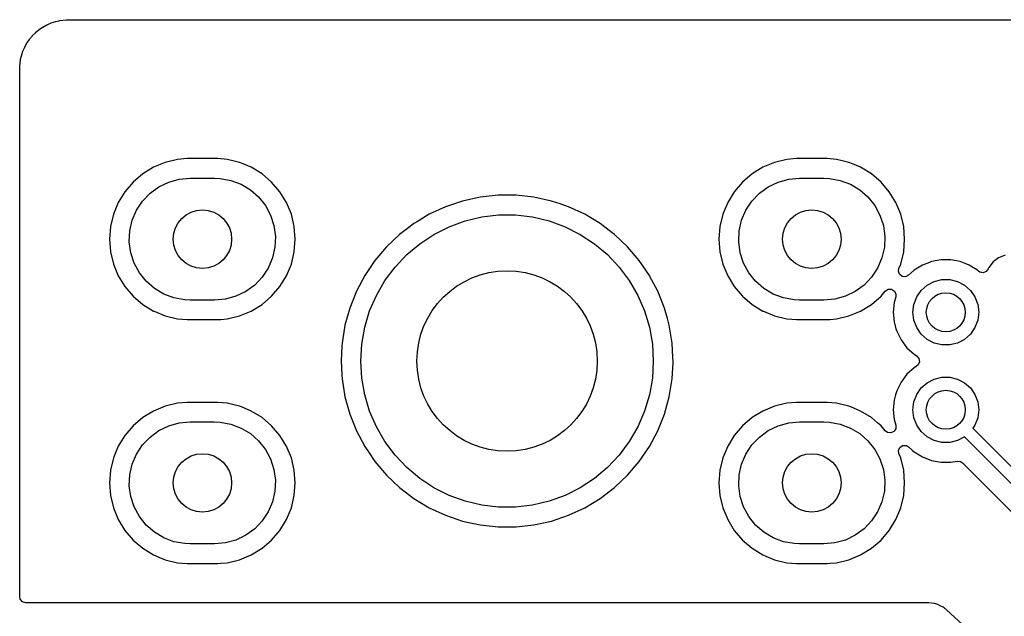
# Model space of a CAD drawing. Extents: x 0.79 to 7.48, y -4.92 to -0.79.
# Drawn here: x 0.787 to 1.583, y -2.844 to -2.362 of the extents above; entities that cross this region are included whole.
import ezdxf

# ---------------------------------------------------------------- set-up
doc = ezdxf.new("R2010")
doc.units = 0
doc.header["$MEASUREMENT"] = 0
doc.layers.add('BLACK', color=7, linetype='CONTINUOUS')

msp = doc.modelspace()

# ---------------------------------------------------------------- linework, layer by layer
at = {"layer": 'BLACK', "linetype": 'CONTINUOUS'}
for p, q in [((0.80335, -2.37012), (0.80596, -2.36829)), ((0.80596, -2.36829), (0.80621, -2.36814)), ((0.80621, -2.36814), (0.80951, -2.36637)), ((0.80951, -2.36637), (0.80963, -2.36632)), ((0.80963, -2.36632), (0.81229, -2.36508)), ((0.81229, -2.36508), (0.81293, -2.36483)), ((0.81293, -2.36483), (0.8166, -2.36372)), ((0.8166, -2.36372), (0.81922, -2.36301)), ((0.81922, -2.36301), (0.82001, -2.36287)), ((0.82001, -2.36287), (0.82498, -2.36238)), ((0.82498, -2.36238), (0.82667, -2.36223)), ((0.82667, -2.36223), (0.82688, -2.36222)), ((0.82688, -2.36222), (2.24145, -2.36222)), ((0.79543, -2.37801), (0.79776, -2.37516)), ((0.79776, -2.37516), (0.79792, -2.37499)), ((0.79792, -2.37499), (0.80019, -2.37272)), ((0.80019, -2.37272), (0.80036, -2.37256)), ((0.80036, -2.37256), (0.80321, -2.37023)), ((0.80321, -2.37023), (0.80335, -2.37012)), ((0.79027, -2.38709), (0.79151, -2.38443)), ((0.79151, -2.38443), (0.79157, -2.38432)), ((0.79157, -2.38432), (0.79334, -2.38101)), ((0.79334, -2.38101), (0.79349, -2.38076)), ((0.79349, -2.38076), (0.7948, -2.3789)), ((0.7948, -2.3789), (0.79531, -2.37816)), ((0.79531, -2.37816), (0.79543, -2.37801)), ((0.78821, -2.39403), (0.78891, -2.3914)), ((0.78891, -2.3914), (0.79003, -2.38773)), ((0.79003, -2.38773), (0.79027, -2.38709)), ((0.78749, -2.40092), (0.7875, -2.40071)), ((0.78749, -2.53937), (0.78749, -2.40092)), ((0.7875, -2.40071), (0.78758, -2.39978)), ((0.78758, -2.39978), (0.78807, -2.39481)), ((0.78807, -2.39481), (0.78821, -2.39403)), ((0.90506, -2.47738), (0.8956, -2.48129)), ((0.915, -2.47499), (0.90506, -2.47738)), ((0.92264, -2.47439), (0.915, -2.47499)), ((0.94744, -2.47439), (0.92264, -2.47439)), ((0.92264, -2.47439), (0.92264, -2.47439)), ((0.95508, -2.47499), (0.94744, -2.47439)), ((0.94744, -2.47439), (0.94744, -2.47439)), ((0.9596, -2.47608), (0.95508, -2.47499)), ((0.95508, -2.47499), (0.95508, -2.47499)), ((0.95508, -2.47499), (0.95508, -2.47499)), ((0.96502, -2.47738), (0.9596, -2.47608)), ((0.96794, -2.47859), (0.96502, -2.47738)), ((0.96502, -2.47738), (0.96502, -2.47738)), ((0.97447, -2.48129), (0.96794, -2.47859)), ((1.39718, -2.47738), (1.38773, -2.48129)), ((1.40713, -2.47499), (1.39718, -2.47738)), ((1.41477, -2.47439), (1.40713, -2.47499)), ((1.43956, -2.47439), (1.41477, -2.47439)), ((1.41477, -2.47439), (1.41477, -2.47439)), ((1.4472, -2.47499), (1.43956, -2.47439)), ((1.43956, -2.47439), (1.43956, -2.47439)), ((1.45173, -2.47608), (1.4472, -2.47499)), ((1.4472, -2.47499), (1.4472, -2.47499)), ((1.4472, -2.47499), (1.4472, -2.47499)), ((1.45715, -2.47738), (1.45173, -2.47608)), ((1.46006, -2.47859), (1.45715, -2.47738)), ((1.45715, -2.47738), (1.45715, -2.47738)), ((1.4666, -2.48129), (1.46006, -2.47859)), ((0.88688, -2.48664), (0.87911, -2.49328)), ((0.8956, -2.48129), (0.88688, -2.48664)), ((0.98319, -2.48664), (0.97447, -2.48129)), ((0.97447, -2.48129), (0.97447, -2.48129)), ((0.97447, -2.48129), (0.97447, -2.48129)), ((0.99097, -2.49328), (0.98319, -2.48664)), ((1.37901, -2.48664), (1.37123, -2.49328)), ((1.38773, -2.48129), (1.37901, -2.48664)), ((1.47532, -2.48664), (1.4666, -2.48129)), ((1.4666, -2.48129), (1.4666, -2.48129)), ((1.4666, -2.48129), (1.4666, -2.48129)), ((1.4831, -2.49328), (1.47532, -2.48664)), ((0.87911, -2.49328), (0.87246, -2.50106)), ((0.89996, -2.49712), (0.9079, -2.4933)), ((0.9079, -2.4933), (0.91641, -2.49095)), ((0.91641, -2.49095), (0.9252, -2.49016)), ((0.9252, -2.49016), (0.94488, -2.49016)), ((0.94488, -2.49016), (0.94929, -2.49036)), ((0.94929, -2.49036), (0.95797, -2.49193)), ((0.95797, -2.49193), (0.96623, -2.49503)), ((0.96623, -2.49503), (0.97381, -2.49956)), ((0.99762, -2.50106), (0.99097, -2.49328)), ((1.37123, -2.49328), (1.36459, -2.50106)), ((1.39208, -2.49712), (1.40003, -2.4933)), ((1.40003, -2.4933), (1.40854, -2.49095)), ((1.40854, -2.49095), (1.41732, -2.49016)), ((1.41732, -2.49016), (1.43701, -2.49016)), ((1.43701, -2.49016), (1.44142, -2.49036)), ((1.44142, -2.49036), (1.4501, -2.49193)), ((1.4501, -2.49193), (1.45836, -2.49503)), ((1.45836, -2.49503), (1.46593, -2.49956)), ((1.48974, -2.50106), (1.4831, -2.49328)), ((0.87246, -2.50106), (0.86712, -2.50978)), ((0.88672, -2.50869), (0.89282, -2.50231)), ((0.89282, -2.50231), (0.89996, -2.49712)), ((0.97381, -2.49956), (0.98045, -2.50536)), ((1.00296, -2.50978), (0.99762, -2.50106)), ((1.17384, -2.50392), (1.15941, -2.50549)), ((1.18836, -2.50392), (1.17384, -2.50392)), ((1.17384, -2.50392), (1.17384, -2.50392)), ((1.20279, -2.50549), (1.18836, -2.50392)), ((1.18836, -2.50392), (1.18836, -2.50392)), ((1.36459, -2.50106), (1.35925, -2.50978)), ((1.37885, -2.50869), (1.38494, -2.50231)), ((1.38494, -2.50231), (1.39208, -2.49712)), ((1.46593, -2.49956), (1.47258, -2.50536)), ((1.49508, -2.50978), (1.48974, -2.50106)), ((0.86712, -2.50978), (0.86321, -2.51923)), ((0.88186, -2.51605), (0.88672, -2.50869)), ((0.98045, -2.50536), (0.98595, -2.51226)), ((0.98595, -2.51226), (0.99013, -2.52003)), ((1.00687, -2.51923), (1.00296, -2.50978)), ((1.1346, -2.51219), (1.13148, -2.51324)), ((1.14523, -2.50861), (1.1346, -2.51219)), ((1.15941, -2.50549), (1.14523, -2.50861)), ((1.21697, -2.50861), (1.20279, -2.50549)), ((1.22402, -2.51098), (1.21697, -2.50861)), ((1.23073, -2.51324), (1.22402, -2.51098)), ((1.35925, -2.50978), (1.35533, -2.51923)), ((1.37399, -2.51605), (1.37885, -2.50869)), ((1.47258, -2.50536), (1.47808, -2.51226)), ((1.47808, -2.51226), (1.48226, -2.52003)), ((1.499, -2.51923), (1.49508, -2.50978)), ((0.86321, -2.51923), (0.86082, -2.52917)), ((0.87839, -2.52416), (0.88186, -2.51605)), ((0.99013, -2.52003), (0.99286, -2.52842)), ((1.00926, -2.52917), (1.00687, -2.51923)), ((1.1183, -2.51934), (1.10927, -2.52477)), ((1.13148, -2.51324), (1.1183, -2.51934)), ((1.1183, -2.51934), (1.1183, -2.51934)), ((1.13148, -2.51324), (1.13148, -2.51324)), ((1.13148, -2.51324), (1.13148, -2.51324)), ((1.16059, -2.52148), (1.17423, -2.51988)), ((1.17423, -2.51988), (1.18797, -2.51988)), ((1.18797, -2.51988), (1.20161, -2.52148)), ((1.2439, -2.51934), (1.23073, -2.51324)), ((1.23073, -2.51324), (1.23073, -2.51324)), ((1.23073, -2.51324), (1.23073, -2.51324)), ((1.25634, -2.52682), (1.2439, -2.51934)), ((1.2439, -2.51934), (1.2439, -2.51934)), ((1.2439, -2.51934), (1.2439, -2.51934)), ((1.2439, -2.51934), (1.2439, -2.51934)), ((1.35533, -2.51923), (1.35294, -2.52917)), ((1.37052, -2.52416), (1.37399, -2.51605)), ((1.48226, -2.52003), (1.48499, -2.52842)), ((1.50139, -2.52917), (1.499, -2.51923)), ((0.87643, -2.53276), (0.87839, -2.52416)), ((0.99286, -2.52842), (0.99404, -2.53716)), ((1.10586, -2.52682), (1.10276, -2.52918)), ((1.10927, -2.52477), (1.10586, -2.52682)), ((1.13432, -2.52934), (1.14723, -2.52465)), ((1.14723, -2.52465), (1.16059, -2.52148)), ((1.20161, -2.52148), (1.21498, -2.52465)), ((1.21498, -2.52465), (1.22788, -2.52934)), ((1.26608, -2.53422), (1.25634, -2.52682)), ((1.36856, -2.53276), (1.37052, -2.52416)), ((1.48499, -2.52842), (1.48617, -2.53716)), ((0.86082, -2.52917), (0.86002, -2.53937)), ((0.87603, -2.54158), (0.87643, -2.53276)), ((1.01006, -2.53937), (1.00926, -2.52917)), ((1.0943, -2.53561), (1.08376, -2.54559)), ((1.10276, -2.52918), (1.0943, -2.53561)), ((1.0943, -2.53561), (1.0943, -2.53561)), ((1.11057, -2.54306), (1.12205, -2.53551)), ((1.12205, -2.53551), (1.13432, -2.52934)), ((1.22788, -2.52934), (1.24016, -2.53551)), ((1.24016, -2.53551), (1.25163, -2.54306)), ((1.26685, -2.53481), (1.26608, -2.53422)), ((1.2679, -2.53561), (1.26685, -2.53481)), ((1.27844, -2.54559), (1.2679, -2.53561)), ((1.35294, -2.52917), (1.35214, -2.53937)), ((1.36816, -2.54158), (1.36856, -2.53276)), ((1.50219, -2.53937), (1.50139, -2.52917)), ((0.7875, -2.6378), (0.78749, -2.53937)), ((0.86002, -2.53937), (0.86082, -2.54957)), ((0.87722, -2.55032), (0.87603, -2.54158)), ((0.99404, -2.53716), (0.99365, -2.54598)), ((1.00926, -2.54957), (1.01006, -2.53937)), ((1.10005, -2.55188), (1.11057, -2.54306)), ((1.25163, -2.54306), (1.26215, -2.55188)), ((1.35214, -2.53937), (1.35294, -2.54957)), ((1.36934, -2.55032), (1.36816, -2.54158)), ((1.48617, -2.53716), (1.48578, -2.54598)), ((1.50139, -2.54957), (1.50219, -2.53937)), ((0.86082, -2.54957), (0.86321, -2.55951)), ((0.87994, -2.55871), (0.87722, -2.55032)), ((0.99365, -2.54598), (0.99169, -2.55458)), ((1.00687, -2.55951), (1.00926, -2.54957)), ((1.08376, -2.54559), (1.07437, -2.55666)), ((1.09062, -2.56188), (1.10005, -2.55188)), ((1.26215, -2.55188), (1.27158, -2.56188)), ((1.28784, -2.55666), (1.27844, -2.54559)), ((1.35294, -2.54957), (1.35533, -2.55951)), ((1.37207, -2.55871), (1.36934, -2.55032)), ((1.48578, -2.54598), (1.48381, -2.55458)), ((1.499, -2.55951), (1.50139, -2.54957)), ((1.58337, -2.55242), (1.57807, -2.5544)), ((0.86321, -2.55951), (0.86712, -2.56896)), ((0.88413, -2.56648), (0.87994, -2.55871)), ((0.99169, -2.55458), (0.98822, -2.56269)), ((1.00296, -2.56896), (1.00687, -2.55951)), ((1.07437, -2.55666), (1.06622, -2.56867)), ((1.29599, -2.56867), (1.28784, -2.55666)), ((1.35533, -2.55951), (1.35925, -2.56896)), ((1.37625, -2.56648), (1.37207, -2.55871)), ((1.48381, -2.55458), (1.48034, -2.56269)), ((1.4975, -2.56312), (1.499, -2.55951)), ((1.51648, -2.56036), (1.50981, -2.56449)), ((1.52223, -2.55813), (1.51648, -2.56036)), ((1.51648, -2.56036), (1.51648, -2.56036)), ((1.5238, -2.55752), (1.52223, -2.55813)), ((1.52844, -2.55666), (1.5238, -2.55752)), ((1.5238, -2.55752), (1.5238, -2.55752)), ((1.5238, -2.55752), (1.5238, -2.55752)), ((1.53151, -2.55608), (1.52844, -2.55666)), ((1.53936, -2.55608), (1.53151, -2.55608)), ((1.54396, -2.55694), (1.53936, -2.55608)), ((1.54707, -2.55752), (1.54396, -2.55694)), ((1.55116, -2.55911), (1.54707, -2.55752)), ((1.54707, -2.55752), (1.54707, -2.55752)), ((1.55439, -2.56036), (1.55116, -2.55911)), ((1.55787, -2.56251), (1.55439, -2.56036)), ((1.55439, -2.56036), (1.55439, -2.56036)), ((1.57354, -2.55779), (1.57014, -2.56232)), ((1.57807, -2.5544), (1.57354, -2.55779)), ((1.57354, -2.55779), (1.57354, -2.55779)), ((1.57807, -2.5544), (1.57807, -2.5544)), ((0.88963, -2.57338), (0.88413, -2.56648)), ((0.98822, -2.56269), (0.98336, -2.57005)), ((1.08242, -2.57289), (1.09062, -2.56188)), ((1.27158, -2.56188), (1.27978, -2.57289)), ((1.38175, -2.57338), (1.37625, -2.56648)), ((1.48034, -2.56269), (1.47548, -2.57005)), ((1.49713, -2.56511), (1.4975, -2.56312)), ((1.49798, -2.56773), (1.49713, -2.56511)), ((1.5001, -2.56948), (1.49798, -2.56773)), ((1.50981, -2.56449), (1.5053, -2.56859)), ((1.56106, -2.56449), (1.55787, -2.56251)), ((1.56163, -2.56501), (1.56106, -2.56449)), ((1.5619, -2.56525), (1.56163, -2.56501)), ((1.56284, -2.56593), (1.5619, -2.56525)), ((1.56553, -2.56651), (1.56284, -2.56593)), ((1.56811, -2.56555), (1.56553, -2.56651)), ((1.56976, -2.56335), (1.56811, -2.56555)), ((1.57014, -2.56232), (1.56976, -2.56335)), ((1.57014, -2.56232), (1.57014, -2.56232)), ((0.86712, -2.56896), (0.86712, -2.56896)), ((0.86712, -2.56896), (0.86712, -2.56896)), ((0.86712, -2.56896), (0.87246, -2.57768)), ((0.89627, -2.57918), (0.88963, -2.57338)), ((0.98336, -2.57005), (0.97726, -2.57643)), ((0.99762, -2.57768), (1.00296, -2.56896)), ((1.06622, -2.56867), (1.05942, -2.5815)), ((1.06622, -2.56867), (1.06622, -2.56867)), ((1.07556, -2.58479), (1.08242, -2.57289)), ((1.27978, -2.57289), (1.28665, -2.58479)), ((1.29649, -2.56962), (1.29599, -2.56867)), ((1.29599, -2.56867), (1.29599, -2.56867)), ((1.29599, -2.56867), (1.29599, -2.56867)), ((1.30279, -2.5815), (1.29649, -2.56962)), ((1.35925, -2.56896), (1.35925, -2.56896)), ((1.35925, -2.56896), (1.35925, -2.56896)), ((1.35925, -2.56896), (1.36459, -2.57768)), ((1.3884, -2.57918), (1.38175, -2.57338)), ((1.47548, -2.57005), (1.46939, -2.57643)), ((1.50283, -2.5698), (1.5001, -2.56948)), ((1.5053, -2.56859), (1.50283, -2.5698)), ((1.52034, -2.57655), (1.52601, -2.57358)), ((1.52601, -2.57358), (1.53223, -2.57204)), ((1.53223, -2.57204), (1.53864, -2.57204)), ((1.53864, -2.57204), (1.54486, -2.57358)), ((1.54486, -2.57358), (1.55053, -2.57655)), ((0.87246, -2.57768), (0.87911, -2.58546)), ((0.90384, -2.58371), (0.89627, -2.57918)), ((0.9121, -2.58681), (0.90384, -2.58371)), ((0.97012, -2.58162), (0.96217, -2.58544)), ((0.97726, -2.57643), (0.97012, -2.58162)), ((0.99097, -2.58546), (0.99762, -2.57768)), ((1.05942, -2.5815), (1.05405, -2.59499)), ((1.05942, -2.5815), (1.05942, -2.5815)), ((1.30816, -2.59499), (1.30279, -2.5815)), ((1.36459, -2.57768), (1.37123, -2.58546)), ((1.39597, -2.58371), (1.3884, -2.57918)), ((1.40423, -2.58681), (1.39597, -2.58371)), ((1.46225, -2.58162), (1.4543, -2.58544)), ((1.46939, -2.57643), (1.46225, -2.58162)), ((1.4831, -2.58546), (1.48656, -2.5814)), ((1.48656, -2.5814), (1.48887, -2.5799)), ((1.48887, -2.5799), (1.49162, -2.57988)), ((1.49162, -2.57988), (1.49394, -2.58135)), ((1.49394, -2.58135), (1.4951, -2.58384)), ((1.4951, -2.58384), (1.49497, -2.58591)), ((1.5119, -2.58608), (1.51554, -2.5808)), ((1.51554, -2.5808), (1.52034, -2.57655)), ((1.55053, -2.57655), (1.55532, -2.5808)), ((1.55532, -2.5808), (1.55896, -2.58608)), ((0.87911, -2.58546), (0.88688, -2.5921)), ((0.88688, -2.5921), (0.8956, -2.59745)), ((0.92078, -2.58838), (0.9121, -2.58681)), ((0.9252, -2.58858), (0.92078, -2.58838)), ((0.94488, -2.58858), (0.9252, -2.58858)), ((0.95367, -2.58779), (0.94488, -2.58858)), ((0.96217, -2.58544), (0.95367, -2.58779)), ((0.97447, -2.59745), (0.98319, -2.5921)), ((0.98319, -2.5921), (0.99097, -2.58546)), ((1.07012, -2.5974), (1.07556, -2.58479)), ((1.28665, -2.58479), (1.29209, -2.5974)), ((1.37123, -2.58546), (1.37901, -2.5921)), ((1.37901, -2.5921), (1.38773, -2.59745)), ((1.41291, -2.58838), (1.40423, -2.58681)), ((1.41732, -2.58858), (1.41291, -2.58838)), ((1.43701, -2.58858), (1.41732, -2.58858)), ((1.4458, -2.58779), (1.43701, -2.58858)), ((1.4543, -2.58544), (1.4458, -2.58779)), ((1.4666, -2.59745), (1.47532, -2.5921)), ((1.47532, -2.5921), (1.4831, -2.58546)), ((1.49363, -2.59061), (1.49291, -2.59843)), ((1.49497, -2.58591), (1.49363, -2.59061)), ((1.50886, -2.59843), (1.50963, -2.59207)), ((1.50963, -2.59207), (1.5119, -2.58608)), ((1.55896, -2.58608), (1.56124, -2.59207)), ((1.56124, -2.59207), (1.56201, -2.59843)), ((0.8956, -2.59745), (0.8956, -2.59745)), ((0.8956, -2.59745), (0.8956, -2.59745)), ((0.8956, -2.59745), (0.89607, -2.59764)), ((0.89607, -2.59764), (0.90506, -2.60136)), ((0.96502, -2.60136), (0.97447, -2.59745)), ((1.05405, -2.59499), (1.05016, -2.60897)), ((1.05405, -2.59499), (1.05405, -2.59499)), ((1.06618, -2.61056), (1.07012, -2.5974)), ((1.29209, -2.5974), (1.29603, -2.61056)), ((1.31053, -2.60354), (1.30816, -2.59499)), ((1.30816, -2.59499), (1.30816, -2.59499)), ((1.30816, -2.59499), (1.30816, -2.59499)), ((1.30816, -2.59499), (1.30816, -2.59499)), ((1.38773, -2.59745), (1.38773, -2.59745)), ((1.38773, -2.59745), (1.38773, -2.59745)), ((1.38773, -2.59745), (1.38819, -2.59764)), ((1.38819, -2.59764), (1.39718, -2.60136)), ((1.45715, -2.60136), (1.4666, -2.59745)), ((1.49291, -2.59843), (1.49291, -2.59843)), ((1.49291, -2.59843), (1.49363, -2.60624)), ((1.50963, -2.60478), (1.50886, -2.59843)), ((1.56201, -2.59843), (1.56124, -2.60478)), ((0.90506, -2.60136), (0.915, -2.60375)), ((0.915, -2.60375), (0.91882, -2.60405)), ((0.91882, -2.60405), (0.92264, -2.60435)), ((0.92264, -2.60435), (0.92264, -2.60435)), ((0.92264, -2.60435), (0.94744, -2.60435)), ((0.94744, -2.60435), (0.94998, -2.60415)), ((0.94998, -2.60415), (0.95508, -2.60375)), ((0.95508, -2.60375), (0.96502, -2.60136)), ((1.31204, -2.60897), (1.31053, -2.60354)), ((1.39718, -2.60136), (1.40713, -2.60375)), ((1.40713, -2.60375), (1.41095, -2.60405)), ((1.41095, -2.60405), (1.41477, -2.60435)), ((1.41477, -2.60435), (1.41477, -2.60435)), ((1.41477, -2.60435), (1.43956, -2.60435)), ((1.43956, -2.60435), (1.44211, -2.60415)), ((1.44211, -2.60415), (1.4472, -2.60375)), ((1.4472, -2.60375), (1.45715, -2.60136)), ((1.49363, -2.60624), (1.49363, -2.60624)), ((1.49363, -2.60624), (1.49363, -2.60624)), ((1.49363, -2.60624), (1.49519, -2.61171)), ((1.5119, -2.61078), (1.50963, -2.60478)), ((1.56124, -2.60478), (1.55896, -2.61078)), ((1.05016, -2.60897), (1.04781, -2.6233)), ((1.05016, -2.60897), (1.05016, -2.60897)), ((1.06379, -2.62408), (1.06618, -2.61056)), ((1.29603, -2.61056), (1.29841, -2.62408)), ((1.31439, -2.62329), (1.31204, -2.60897)), ((1.31204, -2.60897), (1.31204, -2.60897)), ((1.31204, -2.60897), (1.31204, -2.60897)), ((1.49519, -2.61171), (1.49578, -2.61379)), ((1.49578, -2.61379), (1.49928, -2.62081)), ((1.51554, -2.61605), (1.5119, -2.61078)), ((1.52034, -2.6203), (1.51554, -2.61605)), ((1.55532, -2.61605), (1.55053, -2.6203)), ((1.55896, -2.61078), (1.55532, -2.61605)), ((1.04781, -2.6233), (1.04769, -2.62563)), ((1.04781, -2.6233), (1.04781, -2.6233)), ((1.04781, -2.6233), (1.04781, -2.6233)), ((1.06299, -2.6378), (1.06379, -2.62408)), ((1.29841, -2.62408), (1.29921, -2.6378)), ((1.31439, -2.6233), (1.31439, -2.62329)), ((1.31502, -2.63496), (1.31439, -2.6233)), ((1.49928, -2.62081), (1.49928, -2.62081)), ((1.49928, -2.62081), (1.50401, -2.62707)), ((1.52601, -2.62327), (1.52034, -2.6203)), ((1.53223, -2.62481), (1.52601, -2.62327)), ((1.54486, -2.62327), (1.53864, -2.62481)), ((1.55053, -2.6203), (1.54486, -2.62327)), ((1.04769, -2.62563), (1.04703, -2.6378)), ((1.50401, -2.62707), (1.50981, -2.63236)), ((1.53864, -2.62481), (1.53223, -2.62481)), ((0.78751, -2.73622), (0.7875, -2.6378)), ((1.04703, -2.6378), (1.04703, -2.6378)), ((1.04703, -2.6378), (1.04732, -2.64313)), ((1.06379, -2.65151), (1.06299, -2.6378)), ((1.29921, -2.6378), (1.29841, -2.65151)), ((1.31439, -2.65229), (1.31511, -2.63894)), ((1.31518, -2.6378), (1.31502, -2.63496)), ((1.31511, -2.63894), (1.31518, -2.6378)), ((1.31518, -2.6378), (1.31518, -2.6378)), ((1.50981, -2.63236), (1.50981, -2.63236)), ((1.50981, -2.63236), (1.51188, -2.63364)), ((1.51188, -2.63364), (1.51372, -2.63569)), ((1.51415, -2.63841), (1.51305, -2.64093)), ((1.51372, -2.63569), (1.51415, -2.63841)), ((1.04732, -2.64313), (1.04764, -2.6491)), ((1.50981, -2.64323), (1.50401, -2.64852)), ((1.51188, -2.64195), (1.50981, -2.64323)), ((1.50981, -2.64323), (1.50981, -2.64323)), ((1.51305, -2.64093), (1.51188, -2.64195)), ((1.04764, -2.6491), (1.04781, -2.65229)), ((1.04781, -2.65229), (1.04781, -2.65229)), ((1.04781, -2.65229), (1.05016, -2.66662)), ((1.06618, -2.66503), (1.06379, -2.65151)), ((1.29841, -2.65151), (1.29603, -2.66503)), ((1.31335, -2.65867), (1.31439, -2.65229)), ((1.31439, -2.65229), (1.31439, -2.65229)), ((1.31439, -2.65229), (1.31439, -2.65229)), ((1.49928, -2.65478), (1.49578, -2.6618)), ((1.50401, -2.64852), (1.49928, -2.65478)), ((1.49928, -2.65478), (1.49928, -2.65478)), ((1.51554, -2.65954), (1.52034, -2.65529)), ((1.52034, -2.65529), (1.52601, -2.65232)), ((1.52601, -2.65232), (1.53223, -2.65078)), ((1.53223, -2.65078), (1.53864, -2.65078)), ((1.53864, -2.65078), (1.54486, -2.65232)), ((1.54486, -2.65232), (1.55053, -2.65529)), ((1.55053, -2.65529), (1.55532, -2.65954)), ((1.31204, -2.66662), (1.31335, -2.65867)), ((1.49578, -2.6618), (1.49482, -2.6652)), ((1.5119, -2.66482), (1.51554, -2.65954)), ((1.55532, -2.65954), (1.55896, -2.66482)), ((0.92264, -2.67124), (0.915, -2.67184)), ((0.94744, -2.67124), (0.92264, -2.67124)), ((0.92264, -2.67124), (0.92264, -2.67124)), ((0.95508, -2.67184), (0.94744, -2.67124)), ((0.94744, -2.67124), (0.94744, -2.67124)), ((1.05016, -2.66662), (1.05016, -2.66662)), ((1.05016, -2.66662), (1.05405, -2.6806)), ((1.07012, -2.67819), (1.06618, -2.66503)), ((1.29603, -2.66503), (1.29209, -2.67819)), ((1.30816, -2.68061), (1.31204, -2.66662)), ((1.41477, -2.67124), (1.40713, -2.67184)), ((1.43956, -2.67124), (1.41477, -2.67124)), ((1.41477, -2.67124), (1.41477, -2.67124)), ((1.4472, -2.67184), (1.43956, -2.67124)), ((1.43956, -2.67124), (1.43956, -2.67124)), ((1.49363, -2.66935), (1.49291, -2.67717)), ((1.4939, -2.66843), (1.49363, -2.66935)), ((1.49482, -2.6652), (1.4939, -2.66843)), ((1.50886, -2.67717), (1.50963, -2.67081)), ((1.50963, -2.67081), (1.5119, -2.66482)), ((1.55896, -2.66482), (1.56124, -2.67081)), ((1.56124, -2.67081), (1.56201, -2.67717)), ((0.8956, -2.67814), (0.88688, -2.68349)), ((0.90506, -2.67423), (0.8956, -2.67814)), ((0.915, -2.67184), (0.90506, -2.67423)), ((0.95937, -2.67287), (0.95508, -2.67184)), ((0.95508, -2.67184), (0.95508, -2.67184)), ((0.95508, -2.67184), (0.95508, -2.67184)), ((0.96502, -2.67423), (0.95937, -2.67287)), ((0.96657, -2.67487), (0.96502, -2.67423)), ((0.96502, -2.67423), (0.96502, -2.67423)), ((0.97447, -2.67814), (0.96657, -2.67487)), ((0.98319, -2.68349), (0.97447, -2.67814)), ((0.97447, -2.67814), (0.97447, -2.67814)), ((0.97447, -2.67814), (0.97447, -2.67814)), ((1.07556, -2.6908), (1.07012, -2.67819)), ((1.29209, -2.67819), (1.28665, -2.6908)), ((1.38773, -2.67814), (1.37901, -2.68349)), ((1.39718, -2.67423), (1.38773, -2.67814)), ((1.40713, -2.67184), (1.39718, -2.67423)), ((1.45149, -2.67287), (1.4472, -2.67184)), ((1.4472, -2.67184), (1.4472, -2.67184)), ((1.4472, -2.67184), (1.4472, -2.67184)), ((1.45715, -2.67423), (1.45149, -2.67287)), ((1.45869, -2.67487), (1.45715, -2.67423)), ((1.45715, -2.67423), (1.45715, -2.67423)), ((1.4666, -2.67814), (1.45869, -2.67487)), ((1.47532, -2.68349), (1.4666, -2.67814)), ((1.49291, -2.67717), (1.49291, -2.67717)), ((1.49291, -2.67717), (1.49363, -2.68498)), ((1.50963, -2.68353), (1.50886, -2.67717)), ((1.56201, -2.67717), (1.56124, -2.68353)), ((0.88688, -2.68349), (0.87911, -2.69013)), ((0.91641, -2.6878), (0.9252, -2.68701)), ((0.9252, -2.68701), (0.94488, -2.68701)), ((0.94488, -2.68701), (0.94929, -2.68721)), ((0.94929, -2.68721), (0.95797, -2.68878)), ((0.99097, -2.69013), (0.98319, -2.68349)), ((1.05405, -2.6806), (1.05405, -2.68061)), ((1.05405, -2.68061), (1.05405, -2.68061)), ((1.05405, -2.68061), (1.05405, -2.68061)), ((1.05405, -2.68061), (1.05465, -2.68211)), ((1.05465, -2.68211), (1.05942, -2.69409)), ((1.30279, -2.69409), (1.30816, -2.68061)), ((1.37901, -2.68349), (1.37123, -2.69013)), ((1.40854, -2.6878), (1.41732, -2.68701)), ((1.41732, -2.68701), (1.43701, -2.68701)), ((1.43701, -2.68701), (1.44142, -2.68721)), ((1.44142, -2.68721), (1.4501, -2.68878)), ((1.48024, -2.68769), (1.47532, -2.68349)), ((1.4831, -2.69013), (1.48024, -2.68769)), ((1.49363, -2.68498), (1.49497, -2.68968)), ((1.5119, -2.68952), (1.50963, -2.68353)), ((1.56124, -2.68353), (1.55896, -2.68952)), ((0.87911, -2.69013), (0.87246, -2.69791)), ((0.89282, -2.69916), (0.89996, -2.69397)), ((0.89996, -2.69397), (0.9079, -2.69015)), ((0.9079, -2.69015), (0.91641, -2.6878)), ((0.95797, -2.68878), (0.96623, -2.69188)), ((0.96623, -2.69188), (0.97381, -2.69641)), ((0.99762, -2.69791), (0.99097, -2.69013)), ((1.05942, -2.69409), (1.05942, -2.69409)), ((1.05942, -2.69409), (1.06622, -2.70692)), ((1.08242, -2.7027), (1.07556, -2.6908)), ((1.28665, -2.6908), (1.27978, -2.7027)), ((1.29599, -2.70692), (1.30279, -2.69409)), ((1.37123, -2.69013), (1.36459, -2.69791)), ((1.38494, -2.69916), (1.39208, -2.69397)), ((1.39208, -2.69397), (1.40003, -2.69015)), ((1.40003, -2.69015), (1.40854, -2.6878)), ((1.4501, -2.68878), (1.45836, -2.69188)), ((1.45836, -2.69188), (1.46593, -2.69641)), ((1.48656, -2.69419), (1.4831, -2.69013)), ((1.48821, -2.69544), (1.48656, -2.69419)), ((1.49093, -2.69586), (1.48821, -2.69544)), ((1.49344, -2.69473), (1.49093, -2.69586)), ((1.49495, -2.69243), (1.49344, -2.69473)), ((1.49497, -2.68968), (1.49495, -2.69243)), ((1.51554, -2.69479), (1.5119, -2.68952)), ((1.52034, -2.69904), (1.51554, -2.69479)), ((1.55896, -2.68952), (1.55724, -2.69201)), ((1.55724, -2.69201), (1.61765, -2.75243)), ((0.87246, -2.69791), (0.86712, -2.70663)), ((0.88672, -2.70554), (0.89282, -2.69916)), ((0.97381, -2.69641), (0.98045, -2.70221)), ((0.98045, -2.70221), (0.98595, -2.70911)), ((1.00271, -2.70623), (0.99762, -2.69791)), ((1.09062, -2.71372), (1.08242, -2.7027)), ((1.27978, -2.7027), (1.27158, -2.71372)), ((1.36459, -2.69791), (1.35925, -2.70663)), ((1.37885, -2.70554), (1.38494, -2.69916)), ((1.46593, -2.69641), (1.47258, -2.70221)), ((1.47258, -2.70221), (1.47808, -2.70911)), ((1.52601, -2.70201), (1.52034, -2.69904)), ((1.53223, -2.70355), (1.52601, -2.70201)), ((1.53864, -2.70355), (1.53223, -2.70355)), ((1.54486, -2.70201), (1.53864, -2.70355)), ((1.55041, -2.6991), (1.54486, -2.70201)), ((1.60925, -2.75794), (1.55041, -2.6991)), ((0.86712, -2.70663), (0.86321, -2.71608)), ((0.88186, -2.7129), (0.88672, -2.70554)), ((0.98595, -2.70911), (0.99013, -2.71688)), ((1.00296, -2.70663), (1.00271, -2.70623)), ((1.00347, -2.70785), (1.00296, -2.70663)), ((1.00687, -2.71608), (1.00347, -2.70785)), ((1.06622, -2.70692), (1.06622, -2.70692)), ((1.06622, -2.70692), (1.06622, -2.70692)), ((1.06622, -2.70692), (1.06962, -2.71193)), ((1.28784, -2.71893), (1.29599, -2.70692)), ((1.35925, -2.70663), (1.35533, -2.71608)), ((1.37399, -2.7129), (1.37885, -2.70554)), ((1.47808, -2.70911), (1.48226, -2.71688)), ((1.49721, -2.70974), (1.49844, -2.70728)), ((1.4975, -2.71247), (1.49721, -2.70974)), ((1.49844, -2.70728), (1.50081, -2.70587)), ((1.50081, -2.70587), (1.50356, -2.70597)), ((1.50356, -2.70597), (1.5053, -2.707)), ((1.5053, -2.707), (1.50831, -2.70974)), ((1.50831, -2.70974), (1.50981, -2.7111)), ((1.50981, -2.7111), (1.51648, -2.71523)), ((0.86321, -2.71608), (0.86082, -2.72602)), ((0.87839, -2.72101), (0.88186, -2.7129)), ((0.99013, -2.71688), (0.99286, -2.72527)), ((1.00926, -2.72602), (1.00687, -2.71608)), ((1.06962, -2.71193), (1.07437, -2.71893)), ((1.07437, -2.71893), (1.0837, -2.72992)), ((1.10005, -2.72371), (1.09062, -2.71372)), ((1.27158, -2.71372), (1.26215, -2.72371)), ((1.27844, -2.73), (1.28784, -2.71893)), ((1.35533, -2.71608), (1.35294, -2.72602)), ((1.37052, -2.72101), (1.37399, -2.7129)), ((1.48226, -2.71688), (1.48499, -2.72527)), ((1.499, -2.71608), (1.4975, -2.71247)), ((1.50139, -2.72602), (1.499, -2.71608)), ((1.51648, -2.71523), (1.5238, -2.71807)), ((1.5238, -2.71807), (1.53151, -2.71951)), ((1.53936, -2.71951), (1.54454, -2.71854)), ((1.54454, -2.71854), (1.54728, -2.71881)), ((1.54728, -2.71881), (1.54889, -2.71988)), ((0.86082, -2.72602), (0.86002, -2.73622)), ((0.87643, -2.72961), (0.87839, -2.72101)), ((0.99286, -2.72527), (0.99404, -2.73401)), ((1.01006, -2.73622), (1.00926, -2.72602)), ((1.11057, -2.73253), (1.10005, -2.72371)), ((1.26215, -2.72371), (1.25163, -2.73253)), ((1.35294, -2.72602), (1.35214, -2.73622)), ((1.36856, -2.72961), (1.37052, -2.72101)), ((1.48499, -2.72527), (1.48617, -2.73401)), ((1.50219, -2.73622), (1.50139, -2.72602)), ((1.53151, -2.71951), (1.53151, -2.71951)), ((1.53151, -2.71951), (1.53936, -2.71951)), ((1.53936, -2.71951), (1.53936, -2.71951)), ((1.54889, -2.71988), (1.59205, -2.76305)), ((0.87603, -2.73843), (0.87643, -2.72961)), ((0.99404, -2.73401), (0.99365, -2.74283)), ((1.0837, -2.72992), (1.08376, -2.73)), ((1.08376, -2.73), (1.0943, -2.73998)), ((1.12205, -2.74008), (1.11057, -2.73253)), ((1.25163, -2.73253), (1.24016, -2.74008)), ((1.2679, -2.73998), (1.27844, -2.73)), ((1.36816, -2.73843), (1.36856, -2.72961)), ((1.48617, -2.73401), (1.48578, -2.74283)), ((0.78751, -2.82815), (0.78751, -2.73622)), ((0.86002, -2.73622), (0.86082, -2.74642)), ((0.87722, -2.74717), (0.87603, -2.73843)), ((0.99365, -2.74283), (0.99169, -2.75143)), ((1.00926, -2.74642), (1.01006, -2.73622)), ((1.0943, -2.73998), (1.10586, -2.74877)), ((1.13432, -2.74625), (1.12205, -2.74008)), ((1.24016, -2.74008), (1.22788, -2.74625)), ((1.25634, -2.74877), (1.2679, -2.73998)), ((1.35214, -2.73622), (1.35294, -2.74642)), ((1.36934, -2.74717), (1.36816, -2.73843)), ((1.48578, -2.74283), (1.48381, -2.75143)), ((1.50139, -2.74642), (1.50219, -2.73622)), ((0.86082, -2.74642), (0.86321, -2.75636)), ((0.87994, -2.75556), (0.87722, -2.74717)), ((1.00687, -2.75636), (1.00926, -2.74642)), ((1.10586, -2.74877), (1.1183, -2.75625)), ((1.14723, -2.75094), (1.13432, -2.74625)), ((1.16059, -2.75411), (1.14723, -2.75094)), ((1.21498, -2.75094), (1.20161, -2.75411)), ((1.22788, -2.74625), (1.21498, -2.75094)), ((1.2439, -2.75625), (1.25634, -2.74877)), ((1.35294, -2.74642), (1.35533, -2.75636)), ((1.37207, -2.75556), (1.36934, -2.74717)), ((1.499, -2.75636), (1.50139, -2.74642)), ((0.86321, -2.75636), (0.86712, -2.76581)), ((0.88413, -2.76333), (0.87994, -2.75556)), ((0.99169, -2.75143), (0.98822, -2.75954)), ((1.00296, -2.76581), (1.00687, -2.75636)), ((1.1183, -2.75625), (1.1183, -2.75625)), ((1.1183, -2.75625), (1.1183, -2.75625)), ((1.1183, -2.75625), (1.1183, -2.75625)), ((1.1183, -2.75625), (1.13148, -2.76235)), ((1.17423, -2.75571), (1.16059, -2.75411)), ((1.18797, -2.75571), (1.17423, -2.75571)), ((1.20161, -2.75411), (1.18797, -2.75571)), ((1.23073, -2.76235), (1.2439, -2.75625)), ((1.35533, -2.75636), (1.35925, -2.76581)), ((1.37625, -2.76333), (1.37207, -2.75556)), ((1.48381, -2.75143), (1.48034, -2.75954)), ((1.49508, -2.76581), (1.499, -2.75636)), ((0.86712, -2.76581), (0.86712, -2.76581)), ((0.86712, -2.76581), (0.86712, -2.76581)), ((0.86712, -2.76581), (0.87246, -2.77453)), ((0.88963, -2.77023), (0.88413, -2.76333)), ((0.98336, -2.7669), (0.97726, -2.77328)), ((0.98822, -2.75954), (0.98336, -2.7669)), ((0.99762, -2.77453), (1.00296, -2.76581)), ((1.13148, -2.76235), (1.13148, -2.76235)), ((1.13148, -2.76235), (1.14523, -2.76698)), ((1.14523, -2.76698), (1.15941, -2.7701)), ((1.20279, -2.7701), (1.21697, -2.76698)), ((1.21697, -2.76698), (1.23073, -2.76235)), ((1.35925, -2.76581), (1.35925, -2.76581)), ((1.35925, -2.76581), (1.35925, -2.76581)), ((1.35925, -2.76581), (1.36459, -2.77453)), ((1.38175, -2.77023), (1.37625, -2.76333)), ((1.47548, -2.7669), (1.46939, -2.77328)), ((1.48034, -2.75954), (1.47548, -2.7669)), ((1.48974, -2.77453), (1.49508, -2.76581)), ((0.87246, -2.77453), (0.87911, -2.78231)), ((0.89627, -2.77603), (0.88963, -2.77023)), ((0.97726, -2.77328), (0.97012, -2.77847)), ((0.99097, -2.78231), (0.99762, -2.77453)), ((1.15941, -2.7701), (1.17384, -2.77167)), ((1.17384, -2.77167), (1.17384, -2.77167)), ((1.17384, -2.77167), (1.18836, -2.77167)), ((1.18836, -2.77167), (1.20279, -2.7701)), ((1.18836, -2.77167), (1.18836, -2.77167)), ((1.36459, -2.77453), (1.37123, -2.78231)), ((1.3884, -2.77603), (1.38175, -2.77023)), ((1.46939, -2.77328), (1.46225, -2.77847)), ((1.4831, -2.78231), (1.48974, -2.77453)), ((0.87911, -2.78231), (0.88688, -2.78895)), ((0.90384, -2.78056), (0.89627, -2.77603)), ((0.9121, -2.78366), (0.90384, -2.78056)), ((0.96217, -2.7823), (0.95367, -2.78464)), ((0.97012, -2.77847), (0.96217, -2.7823)), ((0.98319, -2.78895), (0.99097, -2.78231)), ((1.37123, -2.78231), (1.37901, -2.78895)), ((1.39597, -2.78056), (1.3884, -2.77603)), ((1.40423, -2.78366), (1.39597, -2.78056)), ((1.4543, -2.7823), (1.4458, -2.78464)), ((1.46225, -2.77847), (1.4543, -2.7823)), ((1.47532, -2.78895), (1.4831, -2.78231)), ((0.88688, -2.78895), (0.8956, -2.7943)), ((0.92078, -2.78523), (0.9121, -2.78366)), ((0.9252, -2.78543), (0.92078, -2.78523)), ((0.94488, -2.78543), (0.9252, -2.78543)), ((0.95367, -2.78464), (0.94488, -2.78543)), ((0.97447, -2.7943), (0.98319, -2.78895)), ((1.37901, -2.78895), (1.38773, -2.7943)), ((1.41291, -2.78523), (1.40423, -2.78366)), ((1.41732, -2.78543), (1.41291, -2.78523)), ((1.43701, -2.78543), (1.41732, -2.78543)), ((1.4458, -2.78464), (1.43701, -2.78543)), ((1.4666, -2.7943), (1.47532, -2.78895)), ((0.8956, -2.7943), (0.8956, -2.7943)), ((0.8956, -2.7943), (0.8956, -2.7943)), ((0.8956, -2.7943), (0.89802, -2.7953)), ((0.89802, -2.7953), (0.90506, -2.79821)), ((0.90506, -2.79821), (0.915, -2.8006)), ((0.95508, -2.8006), (0.96502, -2.79821)), ((0.96502, -2.79821), (0.97447, -2.7943)), ((1.38773, -2.7943), (1.38773, -2.7943)), ((1.38773, -2.7943), (1.38773, -2.7943)), ((1.38773, -2.7943), (1.39015, -2.7953)), ((1.39015, -2.7953), (1.39718, -2.79821)), ((1.39718, -2.79821), (1.40713, -2.8006)), ((1.4472, -2.8006), (1.45715, -2.79821)), ((1.45715, -2.79821), (1.4666, -2.7943)), ((0.915, -2.8006), (0.91882, -2.8009)), ((0.91882, -2.8009), (0.92264, -2.8012)), ((0.92264, -2.8012), (0.92264, -2.8012)), ((0.92264, -2.8012), (0.94744, -2.8012)), ((0.94744, -2.8012), (0.94998, -2.801)), ((0.94998, -2.801), (0.95508, -2.8006)), ((1.40713, -2.8006), (1.41095, -2.8009)), ((1.41095, -2.8009), (1.41477, -2.8012)), ((1.41477, -2.8012), (1.41477, -2.8012)), ((1.41477, -2.8012), (1.43956, -2.8012)), ((1.43956, -2.8012), (1.44211, -2.801)), ((1.44211, -2.801), (1.4472, -2.8006)), ((0.78795, -2.83018), (0.78751, -2.82815)), ((0.78975, -2.83226), (0.78795, -2.83018)), ((0.79239, -2.83304), (0.78975, -2.83226)), ((1.52174, -2.83304), (0.79239, -2.83304)), ((1.52624, -2.83368), (1.52174, -2.83304)), ((1.52887, -2.83446), (1.52624, -2.83368)), ((1.52624, -2.83368), (1.52624, -2.83368)), ((1.53081, -2.83537), (1.52887, -2.83446)), ((1.53339, -2.8366), (1.53081, -2.83537)), ((1.5341, -2.83711), (1.53339, -2.8366)), ((1.53464, -2.83753), (1.5341, -2.83711)), ((1.53501, -2.83781), (1.53464, -2.83753)), ((1.53552, -2.83824), (1.53501, -2.83781)), ((1.53611, -2.83878), (1.53552, -2.83824)), ((1.57515, -2.8743), (1.53611, -2.83878))]:
    msp.add_line(p, q, dxfattribs=at)
at = {"layer": 'BLACK'}
for centre, radius in [((0.93504, -2.53937), 0.02362), ((1.42717, -2.53937), 0.02362), ((1.1811, -2.6378), 0.07283), ((1.53543, -2.59843), 0.01575), ((1.53543, -2.67717), 0.01575), ((0.93504, -2.73622), 0.02362), ((1.42717, -2.73622), 0.02362)]:
    msp.add_circle(centre, radius, dxfattribs=at)

doc.saveas('drawing.dxf')
